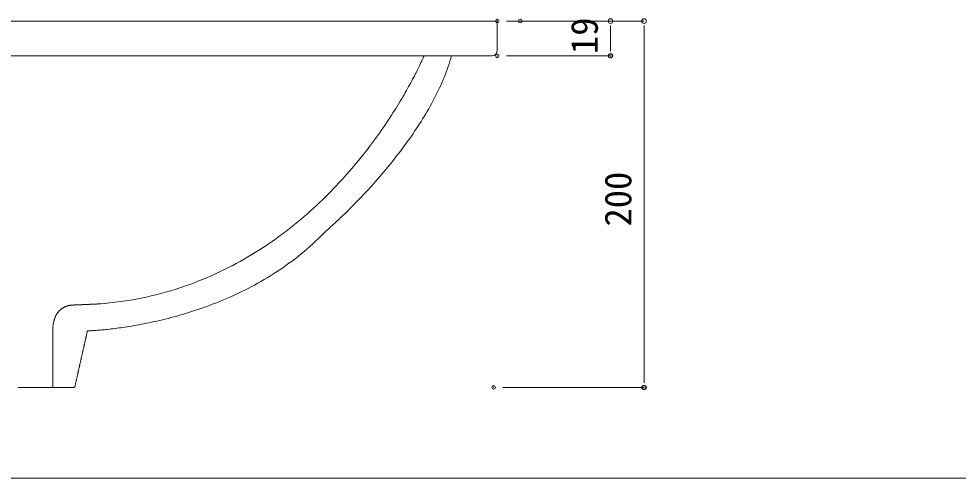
# Model space of a CAD drawing. Units: millimetres, scale not verified. Extents: x -1002 to 1010, y -687 to 676.
# Drawn here: x -557 to -44, y -687 to -436 of the extents above; entities that cross this region are included whole.
import ezdxf
from ezdxf.enums import TextEntityAlignment as Align

# ---------------------------------------------------------------- set-up
doc = ezdxf.new("R2010")
doc.units = ezdxf.units.MM
doc.header["$LTSCALE"] = 5
doc.header["$PDMODE"] = 32
doc.header["$PDSIZE"] = 2
doc.layers.add('0-0', color=7, linetype='Continuous', lineweight=15)
doc.layers.add('F-0', color=7, linetype='Continuous', lineweight=15)
doc.styles.add('ＭＳ ゴシック', font='')
doc.styles.get('ＭＳ ゴシック').set_extended_font_data('MS Gothic')

# ---------------------------------------------------------------- blocks, each defined once
blk = doc.blocks.new('_DOT')
at = {"layer": '0-0'}
blk.add_line((-0.5, 0), (-1, 0), dxfattribs=at)
blk.add_circle((0, 0), 0.25, dxfattribs=at)
blk.add_circle((0, 0), 0.25, dxfattribs=at)

msp = doc.modelspace()

# ---------------------------------------------------------------- linework, layer by layer
at = {"layer": 'F-0'}
for p, q in [((-290.761, -437.536), (-234.066, -437.536)), ((-278.243, -437.536), (-215.743, -437.536)), ((-234.066, -442.536), (-234.066, -451.536)), ((-215.743, -442.536), (-215.743, -632.536)), ((-290.761, -456.536), (-234.066, -456.536)), ((-292.768, -637.536), (-215.743, -637.536)), ((-1002.086, -687.064), (1002.034, -687.064))]:
    msp.add_line(p, q, dxfattribs=at)
at = {"layer": 'F-0', "lineweight": 18}
msp.add_line((-767.761, -456.536), (-298.761, -456.536), dxfattribs=at)
for points in [[(-767.761, -437.536), (-295.761, -437.536), (-295.761, -453.536)], [(-335.761, -456.536), (-335.771, -456.559), (-335.8, -456.628), (-335.848, -456.743), (-335.915, -456.902), (-336.002, -457.105), (-336.109, -457.35), (-336.235, -457.639), (-336.381, -457.969), (-336.546, -458.34), (-336.731, -458.752), (-336.937, -459.203), (-337.162, -459.693), (-337.407, -460.221), (-337.672, -460.787), (-337.957, -461.389), (-338.262, -462.027), (-338.587, -462.701), (-338.933, -463.41), (-339.299, -464.153), (-339.686, -464.928), (-340.093, -465.737), (-340.521, -466.577), (-340.969, -467.448), (-341.438, -468.35), (-341.928, -469.282), (-342.439, -470.242), (-342.97, -471.231), (-343.522, -472.247), (-344.096, -473.291), (-344.69, -474.36), (-345.306, -475.455), (-345.943, -476.575), (-346.601, -477.719), (-347.281, -478.887), (-347.982, -480.077), (-348.704, -481.289), (-349.448, -482.522), (-350.214, -483.776), (-351.001, -485.049)], [(-332.395, -484.037), (-331.62, -482.63), (-330.86, -481.216), (-330.114, -479.797), (-329.385, -478.372), (-328.673, -476.942), (-327.977, -475.508), (-327.299, -474.068), (-326.64, -472.624), (-325.999, -471.177), (-325.378, -469.725), (-324.777, -468.27), (-324.196, -466.812), (-323.637, -465.35), (-323.1, -463.887), (-322.585, -462.42), (-322.093, -460.952), (-321.625, -459.481), (-321.18, -458.009), (-320.761, -456.536)], [(-351.001, -485.049), (-351.81, -486.342), (-352.641, -487.653), (-353.494, -488.982), (-354.368, -490.328), (-355.265, -491.69), (-356.184, -493.068), (-357.125, -494.461), (-358.088, -495.868), (-359.073, -497.289), (-360.081, -498.722), (-361.111, -500.167), (-362.163, -501.624), (-363.238, -503.092), (-364.336, -504.569), (-365.456, -506.056), (-366.599, -507.551), (-367.765, -509.054), (-368.954, -510.564), (-370.165, -512.081), (-371.4, -513.603), (-372.658, -515.131), (-373.938, -516.663), (-375.242, -518.198), (-376.569, -519.736), (-377.92, -521.277), (-379.294, -522.819), (-380.691, -524.362), (-382.112, -525.905), (-383.556, -527.447), (-385.025, -528.988), (-386.516, -530.527), (-388.032, -532.063), (-389.571, -533.596), (-391.135, -535.125), (-392.722, -536.648), (-394.333, -538.167), (-395.968, -539.679), (-397.628, -541.184), (-399.312, -542.681)], [(-367.859, -531.336), (-366.968, -530.376), (-366.069, -529.399), (-365.162, -528.406), (-364.248, -527.397), (-363.328, -526.372), (-362.401, -525.331), (-361.47, -524.275), (-360.533, -523.204), (-359.593, -522.118), (-358.649, -521.018), (-357.702, -519.904), (-356.753, -518.775), (-355.802, -517.633), (-354.85, -516.478), (-353.897, -515.309), (-352.945, -514.127), (-351.993, -512.933), (-351.042, -511.727), (-350.093, -510.509), (-349.146, -509.278), (-348.202, -508.037), (-347.262, -506.784), (-346.326, -505.52), (-345.395, -504.246), (-344.469, -502.961), (-343.549, -501.666), (-342.635, -500.361), (-341.729, -499.047), (-340.83, -497.723), (-339.94, -496.391), (-339.058, -495.049), (-338.186, -493.7), (-337.324, -492.342), (-336.472, -490.976), (-335.632, -489.602), (-334.804, -488.221), (-333.988, -486.833), (-333.185, -485.439), (-332.395, -484.037)], [(-389.897, -552.82), (-389.787, -552.726), (-389.646, -552.604), (-389.475, -552.455), (-389.273, -552.279), (-389.042, -552.076), (-388.782, -551.848), (-388.493, -551.593), (-388.177, -551.312), (-387.834, -551.006), (-387.464, -550.675), (-387.069, -550.319), (-386.648, -549.938), (-386.202, -549.532), (-385.732, -549.103), (-385.239, -548.65), (-384.723, -548.173), (-384.184, -547.673), (-383.623, -547.15), (-383.041, -546.604), (-382.439, -546.036), (-381.817, -545.445), (-381.175, -544.833), (-380.514, -544.199), (-379.835, -543.543), (-379.138, -542.867), (-378.424, -542.17), (-377.694, -541.452), (-376.948, -540.714), (-376.187, -539.956), (-375.41, -539.178), (-374.62, -538.381), (-373.816, -537.564), (-372.999, -536.729), (-372.17, -535.875), (-371.329, -535.003), (-370.477, -534.112), (-369.614, -533.204), (-368.741, -532.278), (-367.859, -531.336)], [(-399.312, -542.681), (-401.02, -544.17), (-402.752, -545.65), (-404.509, -547.12), (-406.291, -548.579), (-408.097, -550.028), (-409.927, -551.464), (-411.782, -552.888), (-413.662, -554.299), (-415.567, -555.695), (-417.497, -557.077), (-419.452, -558.443), (-421.431, -559.793), (-423.436, -561.127), (-425.466, -562.443), (-427.521, -563.74), (-429.602, -565.019), (-431.708, -566.278), (-433.839, -567.516), (-435.995, -568.734), (-438.178, -569.929), (-440.385, -571.102), (-442.619, -572.252), (-444.878, -573.378), (-447.163, -574.48), (-449.474, -575.556), (-451.811, -576.606), (-454.174, -577.63), (-456.563, -578.626), (-458.978, -579.593), (-461.419, -580.532), (-463.886, -581.442), (-466.38, -582.321), (-468.9, -583.169), (-471.447, -583.986), (-474.02, -584.77), (-476.62, -585.521), (-479.247, -586.238), (-481.9, -586.921), (-484.58, -587.569)], [(-450.655, -591.96), (-448.941, -591.291), (-447.222, -590.601), (-445.499, -589.891), (-443.771, -589.161), (-442.04, -588.409), (-440.306, -587.636), (-438.57, -586.842), (-436.832, -586.026), (-435.093, -585.188), (-433.355, -584.327), (-431.617, -583.444), (-429.88, -582.538), (-428.144, -581.609), (-426.411, -580.656), (-424.682, -579.679), (-422.956, -578.678), (-421.234, -577.652), (-419.517, -576.602), (-417.806, -575.527), (-416.102, -574.426), (-414.404, -573.3), (-412.714, -572.148), (-411.032, -570.97), (-409.359, -569.765), (-407.696, -568.533), (-406.043, -567.275), (-404.401, -565.989), (-402.771, -564.675), (-401.153, -563.333), (-399.547, -561.963), (-397.955, -560.564), (-396.378, -559.137), (-394.815, -557.68), (-393.267, -556.194), (-391.736, -554.678), (-390.221, -553.132), (-390.02, -552.926), (-389.975, -552.887), (-389.897, -552.82)], [(-484.58, -587.569), (-487.287, -588.181), (-490.02, -588.756), (-492.781, -589.293), (-495.569, -589.793), (-498.384, -590.254), (-501.226, -590.676), (-504.095, -591.057), (-506.992, -591.398), (-509.916, -591.697), (-511.991, -591.881), (-512.109, -591.886), (-512.227, -591.891), (-512.344, -591.897), (-512.462, -591.902), (-512.58, -591.907), (-512.698, -591.912), (-512.816, -591.917), (-512.933, -591.923), (-513.051, -591.928), (-513.169, -591.933), (-513.287, -591.938), (-513.404, -591.943), (-513.522, -591.948), (-513.64, -591.954), (-513.758, -591.959), (-513.875, -591.964), (-513.993, -591.969), (-514.111, -591.974), (-514.229, -591.98), (-514.347, -591.985), (-514.464, -591.99), (-514.582, -591.995), (-514.7, -592), (-514.818, -592.005), (-514.935, -592.011), (-515.053, -592.016), (-515.171, -592.021), (-515.289, -592.026), (-515.406, -592.031)], [(-531.881, -593.705), (-532.014, -593.774), (-532.147, -593.844), (-532.28, -593.918), (-532.413, -593.994), (-532.547, -594.073), (-532.68, -594.155), (-532.814, -594.239), (-532.947, -594.327), (-533.08, -594.417), (-533.212, -594.51), (-533.345, -594.606), (-533.477, -594.706), (-533.608, -594.808), (-533.739, -594.914), (-533.869, -595.022), (-533.999, -595.134), (-534.128, -595.25), (-534.256, -595.368), (-534.383, -595.49), (-534.509, -595.616), (-534.634, -595.745), (-534.758, -595.877), (-534.881, -596.013), (-535.003, -596.153), (-535.123, -596.296), (-535.243, -596.443), (-535.36, -596.594), (-535.476, -596.749), (-535.591, -596.907), (-535.704, -597.07), (-535.816, -597.236), (-535.925, -597.406), (-536.033, -597.581), (-536.139, -597.759), (-536.243, -597.942), (-536.345, -598.129), (-536.445, -598.32), (-536.542, -598.515), (-536.638, -598.715)], [(-527.602, -592.548), (-527.674, -592.553), (-527.748, -592.558), (-527.825, -592.565), (-527.904, -592.571), (-527.986, -592.579), (-528.071, -592.588), (-528.159, -592.598), (-528.248, -592.609), (-528.341, -592.621), (-528.435, -592.633), (-528.532, -592.648), (-528.631, -592.663), (-528.732, -592.679), (-528.835, -592.697), (-528.94, -592.717), (-529.047, -592.737), (-529.156, -592.759), (-529.266, -592.783), (-529.378, -592.808), (-529.492, -592.834), (-529.608, -592.863), (-529.725, -592.893), (-529.843, -592.924), (-529.963, -592.958), (-530.084, -592.993), (-530.207, -593.03), (-530.33, -593.069), (-530.455, -593.111), (-530.581, -593.154), (-530.707, -593.199), (-530.835, -593.246), (-530.963, -593.295), (-531.093, -593.347), (-531.223, -593.401), (-531.353, -593.457), (-531.484, -593.515), (-531.616, -593.576), (-531.748, -593.639), (-531.881, -593.705)], [(-524.593, -592.435), (-524.71, -592.441), (-524.828, -592.446), (-524.946, -592.451), (-525.064, -592.456), (-525.181, -592.461), (-525.299, -592.467), (-525.417, -592.472), (-525.535, -592.477), (-525.652, -592.482), (-525.77, -592.487), (-525.888, -592.492), (-526.006, -592.498), (-526.124, -592.503), (-526.241, -592.508), (-526.359, -592.513), (-526.477, -592.518), (-526.595, -592.524), (-526.712, -592.529), (-526.83, -592.534), (-526.876, -592.536), (-526.881, -592.536), (-526.89, -592.535), (-526.902, -592.535), (-526.919, -592.534), (-526.94, -592.533), (-526.964, -592.533), (-526.993, -592.532), (-527.025, -592.532), (-527.06, -592.532), (-527.099, -592.531), (-527.142, -592.532), (-527.188, -592.532), (-527.238, -592.533), (-527.291, -592.534), (-527.347, -592.536), (-527.406, -592.538), (-527.468, -592.541), (-527.534, -592.544), (-527.602, -592.548)], [(-519.999, -592.233), (-520.117, -592.239), (-520.235, -592.244), (-520.353, -592.249), (-520.471, -592.254), (-520.588, -592.259), (-520.706, -592.264), (-520.824, -592.27), (-520.942, -592.275), (-521.059, -592.28), (-521.177, -592.285), (-521.295, -592.29), (-521.413, -592.296), (-521.531, -592.301), (-521.648, -592.306), (-521.766, -592.311), (-521.884, -592.316), (-522.002, -592.321), (-522.119, -592.327), (-522.237, -592.332), (-522.355, -592.337), (-522.473, -592.342), (-522.59, -592.347), (-522.708, -592.353), (-522.826, -592.358), (-522.944, -592.363), (-523.062, -592.368), (-523.179, -592.373), (-523.297, -592.378), (-523.415, -592.384), (-523.533, -592.389), (-523.65, -592.394), (-523.768, -592.399), (-523.886, -592.404), (-524.004, -592.41), (-524.121, -592.415), (-524.239, -592.42), (-524.357, -592.425), (-524.475, -592.43), (-524.593, -592.435)], [(-515.406, -592.031), (-515.524, -592.037), (-515.642, -592.042), (-515.76, -592.047), (-515.878, -592.052), (-515.995, -592.057), (-516.113, -592.062), (-516.231, -592.068), (-516.349, -592.073), (-516.466, -592.078), (-516.584, -592.083), (-516.702, -592.088), (-516.82, -592.094), (-516.937, -592.099), (-517.055, -592.104), (-517.173, -592.109), (-517.291, -592.114), (-517.409, -592.119), (-517.526, -592.125), (-517.644, -592.13), (-517.762, -592.135), (-517.88, -592.14), (-517.997, -592.145), (-518.115, -592.15), (-518.233, -592.156), (-518.351, -592.161), (-518.468, -592.166), (-518.586, -592.171), (-518.704, -592.176), (-518.822, -592.182), (-518.94, -592.187), (-519.057, -592.192), (-519.175, -592.197), (-519.293, -592.202), (-519.411, -592.207), (-519.528, -592.213), (-519.646, -592.218), (-519.764, -592.223), (-519.882, -592.228), (-519.999, -592.233)], [(-506.321, -605.592), (-505.327, -605.473), (-504.302, -605.347), (-503.246, -605.211), (-502.161, -605.066), (-501.047, -604.912), (-499.905, -604.749), (-498.736, -604.575), (-497.539, -604.391), (-496.316, -604.196), (-495.068, -603.99), (-493.795, -603.773), (-492.497, -603.545), (-491.176, -603.305), (-489.831, -603.053), (-488.465, -602.788), (-487.076, -602.511), (-485.667, -602.221), (-484.237, -601.917), (-482.788, -601.6), (-481.319, -601.269), (-479.832, -600.924), (-478.327, -600.565), (-476.805, -600.191), (-475.267, -599.801), (-473.712, -599.397), (-472.143, -598.977), (-470.559, -598.541), (-468.961, -598.088), (-467.35, -597.62), (-465.726, -597.134), (-464.091, -596.632), (-462.444, -596.112), (-460.786, -595.574), (-459.119, -595.018), (-457.442, -594.444), (-455.757, -593.852), (-454.063, -593.241), (-452.362, -592.61), (-450.655, -591.96)], [(-536.638, -598.715), (-536.731, -598.919), (-536.822, -599.127), (-536.911, -599.34), (-536.997, -599.558), (-537.08, -599.78), (-537.161, -600.006), (-537.239, -600.238), (-537.314, -600.474), (-537.387, -600.715), (-537.457, -600.96), (-537.524, -601.211), (-537.587, -601.466), (-537.648, -601.726), (-537.706, -601.992), (-537.76, -602.262), (-537.811, -602.538), (-537.859, -602.818), (-537.903, -603.104), (-537.944, -603.395), (-537.981, -603.691), (-538.015, -603.993), (-538.045, -604.3), (-538.071, -604.612), (-538.094, -604.93), (-538.112, -605.254), (-538.127, -605.583), (-538.138, -605.917), (-538.144, -606.258), (-538.147, -606.604), (-538.147, -606.848), (-538.147, -607.084), (-538.147, -607.32), (-538.147, -607.556), (-538.147, -607.792), (-538.147, -608.029), (-538.147, -608.265), (-538.147, -608.501), (-538.147, -608.737), (-538.147, -608.973)], [(-538.147, -608.973), (-538.147, -609.209), (-538.147, -609.445), (-538.147, -609.681), (-538.147, -609.917), (-538.147, -610.153), (-538.147, -610.389), (-538.147, -610.625), (-538.147, -610.861), (-538.147, -611.097), (-538.147, -611.333), (-538.147, -611.569), (-538.147, -611.805), (-538.147, -612.042), (-538.147, -612.278), (-538.147, -612.514), (-538.147, -612.75), (-538.147, -612.986), (-538.147, -613.222), (-538.147, -613.458), (-538.147, -613.694), (-538.147, -613.93), (-538.147, -614.166), (-538.147, -614.402), (-538.147, -614.638), (-538.147, -614.874), (-538.147, -615.11), (-538.147, -615.346), (-538.147, -615.582), (-538.147, -615.818), (-538.147, -616.055), (-538.147, -616.291), (-538.147, -616.527), (-538.147, -616.763), (-538.147, -616.999), (-538.147, -617.235), (-538.147, -617.471), (-538.147, -617.707), (-538.147, -617.943), (-538.147, -618.179)], [(-520.247, -611.04), (-520.178, -610.73), (-520.108, -610.421), (-520.039, -610.111), (-519.969, -609.802), (-519.9, -609.492), (-519.831, -609.183), (-519.761, -608.874), (-519.692, -608.564), (-519.622, -608.255), (-519.553, -607.945), (-519.483, -607.636), (-519.414, -607.326), (-519.344, -607.017), (-519.275, -606.707), (-519.244, -606.63), (-519.185, -606.628), (-519.08, -606.625), (-518.928, -606.621), (-518.732, -606.614), (-518.491, -606.605), (-518.206, -606.593), (-517.878, -606.578), (-517.507, -606.56), (-517.095, -606.539), (-516.641, -606.514), (-516.147, -606.484), (-515.612, -606.45), (-515.039, -606.412), (-514.426, -606.368), (-513.776, -606.319), (-513.089, -606.265), (-512.364, -606.204), (-511.604, -606.138), (-510.808, -606.064), (-509.978, -605.985), (-509.113, -605.898), (-508.215, -605.803), (-507.284, -605.701), (-506.321, -605.592)], [(-522.956, -623.108), (-522.887, -622.799), (-522.818, -622.489), (-522.748, -622.18), (-522.679, -621.87), (-522.609, -621.561), (-522.54, -621.251), (-522.47, -620.942), (-522.401, -620.632), (-522.331, -620.323), (-522.262, -620.014), (-522.192, -619.704), (-522.123, -619.395), (-522.053, -619.085), (-521.984, -618.776), (-521.914, -618.466), (-521.845, -618.157), (-521.776, -617.847), (-521.706, -617.538), (-521.637, -617.229), (-521.567, -616.919), (-521.498, -616.61), (-521.428, -616.3), (-521.359, -615.991), (-521.289, -615.681), (-521.22, -615.372), (-521.15, -615.062), (-521.081, -614.753), (-521.011, -614.444), (-520.942, -614.134), (-520.873, -613.825), (-520.803, -613.515), (-520.734, -613.206), (-520.664, -612.896), (-520.595, -612.587), (-520.525, -612.277), (-520.456, -611.968), (-520.386, -611.659), (-520.317, -611.349), (-520.247, -611.04)], [(-538.147, -618.179), (-538.147, -618.415), (-538.147, -618.651), (-538.147, -618.887), (-538.147, -619.123), (-538.147, -619.359), (-538.147, -619.595), (-538.147, -619.831), (-538.147, -620.068), (-538.147, -620.304), (-538.147, -620.54), (-538.147, -620.776), (-538.147, -621.012), (-538.147, -621.248), (-538.147, -621.484), (-538.147, -621.72), (-538.147, -621.956), (-538.147, -622.192), (-538.147, -622.428), (-538.147, -622.664), (-538.147, -622.9), (-538.147, -623.136), (-538.147, -623.372), (-538.147, -623.608), (-538.147, -623.844), (-538.147, -624.081), (-538.147, -624.317), (-538.147, -624.553), (-538.147, -624.789), (-538.147, -625.025), (-538.147, -625.261), (-538.147, -625.497), (-538.147, -625.733), (-538.147, -625.969), (-538.147, -626.205), (-538.147, -626.441), (-538.147, -626.677), (-538.147, -626.913), (-538.147, -627.149), (-538.147, -627.385)], [(-525.666, -635.176), (-525.596, -634.867), (-525.527, -634.557), (-525.457, -634.248), (-525.388, -633.939), (-525.318, -633.629), (-525.249, -633.32), (-525.179, -633.01), (-525.11, -632.701), (-525.04, -632.391), (-524.971, -632.082), (-524.901, -631.772), (-524.832, -631.463), (-524.763, -631.154), (-524.693, -630.844), (-524.624, -630.535), (-524.554, -630.225), (-524.485, -629.916), (-524.415, -629.606), (-524.346, -629.297), (-524.276, -628.987), (-524.207, -628.678), (-524.137, -628.369), (-524.068, -628.059), (-523.998, -627.75), (-523.929, -627.44), (-523.859, -627.131), (-523.79, -626.821), (-523.721, -626.512), (-523.651, -626.202), (-523.582, -625.893), (-523.512, -625.584), (-523.443, -625.274), (-523.373, -624.965), (-523.304, -624.655), (-523.234, -624.346), (-523.165, -624.036), (-523.095, -623.727), (-523.026, -623.417), (-522.956, -623.108)], [(-538.147, -627.385), (-538.147, -627.621), (-538.147, -627.857), (-538.147, -628.094), (-538.147, -628.33), (-538.147, -628.566), (-538.147, -628.802), (-538.147, -629.038), (-538.147, -629.274), (-538.147, -629.51), (-538.147, -629.746), (-538.147, -629.982), (-538.147, -630.218), (-538.147, -630.454), (-538.147, -630.69), (-538.147, -630.926), (-538.147, -631.162), (-538.147, -631.398), (-538.147, -631.634), (-538.147, -631.87), (-538.147, -632.107), (-538.147, -632.343), (-538.147, -632.579), (-538.147, -632.815), (-538.147, -633.051), (-538.147, -633.287), (-538.147, -633.523), (-538.147, -633.759), (-538.147, -633.995), (-538.147, -634.231), (-538.147, -634.467), (-538.147, -634.703), (-538.147, -634.939), (-538.147, -635.175), (-538.147, -635.411), (-538.147, -635.647), (-538.147, -635.883), (-538.147, -636.12), (-538.147, -636.356), (-538.147, -636.592)], [(-557.149, -637.536), (-556.467, -637.536), (-555.784, -637.536), (-555.102, -637.536), (-554.42, -637.536), (-553.738, -637.536), (-553.056, -637.536), (-552.374, -637.536), (-551.691, -637.536), (-551.009, -637.536), (-550.327, -637.536), (-549.645, -637.536), (-548.963, -637.536), (-548.281, -637.536), (-547.598, -637.536)], [(-547.598, -637.536), (-546.916, -637.536), (-546.234, -637.536), (-545.552, -637.536), (-544.87, -637.536), (-544.188, -637.536), (-543.505, -637.536), (-542.823, -637.536), (-542.141, -637.536), (-541.459, -637.536), (-540.777, -637.536), (-540.095, -637.536), (-539.412, -637.536), (-538.73, -637.536), (-538.048, -637.536), (-537.366, -637.536), (-536.684, -637.536), (-536.001, -637.536), (-535.319, -637.536), (-534.637, -637.536), (-533.955, -637.536), (-533.273, -637.536), (-532.591, -637.536), (-531.908, -637.536), (-531.226, -637.536), (-530.544, -637.536), (-529.862, -637.536), (-529.18, -637.536), (-528.498, -637.536), (-527.815, -637.536), (-527.133, -637.536), (-526.451, -637.536), (-526.152, -637.342), (-526.082, -637.033), (-526.013, -636.724), (-525.943, -636.414), (-525.874, -636.105), (-525.805, -635.795), (-525.735, -635.486), (-525.666, -635.176)], [(-538.147, -636.592), (-538.147, -636.828), (-538.147, -637.064), (-538.147, -637.3), (-538.147, -637.536)]]:
    msp.add_lwpolyline(points, dxfattribs=at)
msp.add_arc((-298.761, -453.536), 3, 270, 0, dxfattribs=at)
at = {"layer": 'F-0'}
for p in [(-295.761, -437.536), (-283.243, -437.536), (-295.761, -456.536), (-234.066, -456.536), (-297.768, -637.536), (-215.743, -637.536)]:
    msp.add_point(p, dxfattribs=at)

# ---------------------------------------------------------------- block references
at = {"layer": 'F-0', "xscale": 5, "yscale": 5}
for p, rotation in [((-234.066, -437.536), 90), ((-215.743, -437.536), 90), ((-234.066, -456.536), 270), ((-215.743, -637.536), 270)]:
    msp.add_blockref('_DOT', p, dxfattribs=dict(at, rotation=rotation))

# ---------------------------------------------------------------- texts
at = {"layer": 'F-0', "style": 'ＭＳ ゴシック'}
for s, p in [('19', (-236.566, -455.538)), ('200', (-218.243, -549.687))]:
    msp.add_text(s, height=14.66, rotation=90, dxfattribs=at).set_placement(p, align=Align.BOTTOM_LEFT)

doc.saveas('drawing.dxf')
